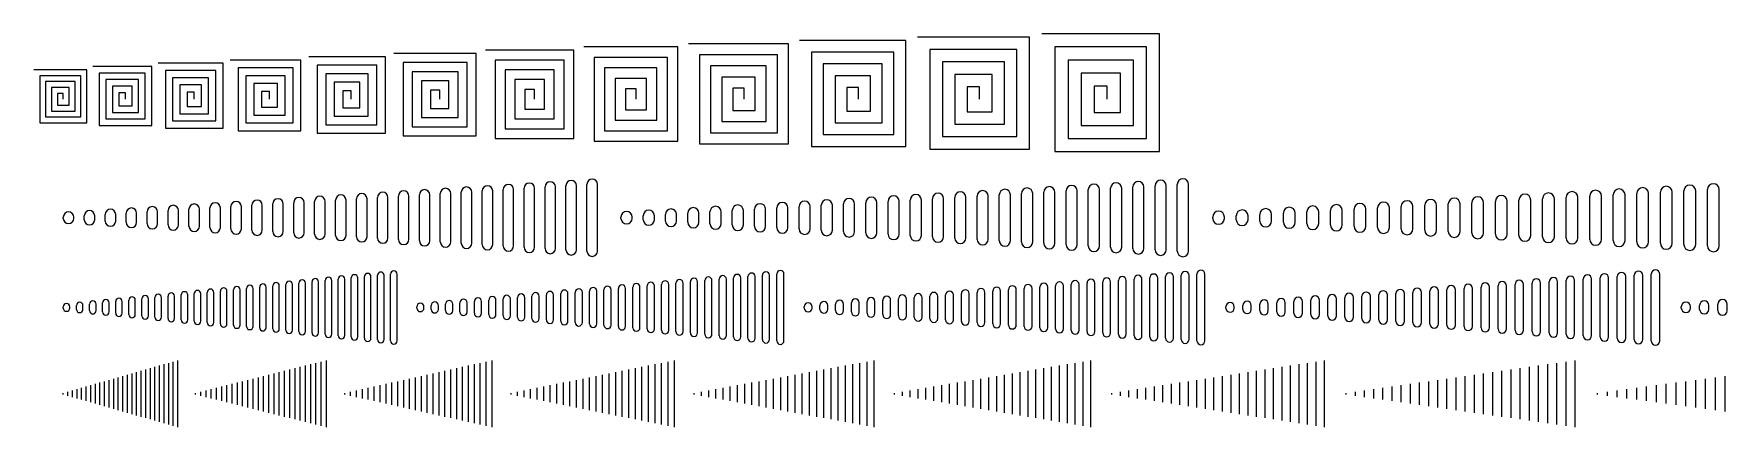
# Model space of a CAD drawing. Header units: metres. Extents: x -22 to 2577, y 0 to 300.
# Drawn here: x -22 to 1271, y 0 to 300 of the extents above; entities that cross this region are included whole.
import ezdxf

# ---------------------------------------------------------------- set-up
doc = ezdxf.new("R2010")
doc.units = ezdxf.units.M
doc.layers.add('TOP', color=1, linetype='Continuous', lineweight=0)

msp = doc.modelspace()

# ---------------------------------------------------------------- linework, layer by layer
at = {"layer": 'TOP'}
for p, q in [((738, 298), (652.5, 298)), ((738, 212.5), (738, 298)), ((837.5, 300.5), (747.5, 300.5)), ((837.5, 210.5), (837.5, 300.5)), ((315.5, 285.5), (252.5, 285.5)), ((315.5, 222.5), (315.5, 285.5)), ((390, 288), (322.5, 288)), ((390, 220.5), (390, 288)), ((469.5, 290.5), (397.5, 290.5)), ((469.5, 218.5), (469.5, 290.5)), ((554, 293), (477.5, 293)), ((554, 216.5), (554, 293)), ((643.5, 295.5), (562.5, 295.5)), ((634.5, 286.5), (571.5, 286.5)), ((571.5, 286.5), (571.5, 214.5)), ((634.5, 223.5), (634.5, 286.5)), ((643.5, 214.5), (643.5, 295.5)), ((728.5, 288.5), (662, 288.5)), ((662, 288.5), (662, 212.5)), ((728.5, 222), (728.5, 288.5)), ((827.5, 290.5), (757.5, 290.5)), ((757.5, 290.5), (757.5, 210.5)), ((827.5, 220.5), (827.5, 290.5)), ((18, 273), (-22.5, 273)), ((18, 232.5), (18, 273)), ((67.5, 275.5), (22.5, 275.5)), ((67.5, 230.5), (67.5, 275.5)), ((122, 278), (72.5, 278)), ((116.5, 272.5), (78, 272.5)), ((78, 272.5), (78, 228.5)), ((116.5, 234), (116.5, 272.5)), ((122, 228.5), (122, 278)), ((181.5, 280.5), (127.5, 280.5)), ((175.5, 274.5), (133.5, 274.5)), ((133.5, 274.5), (133.5, 226.5)), ((175.5, 232.5), (175.5, 274.5)), ((181.5, 226.5), (181.5, 280.5)), ((246, 283), (187.5, 283)), ((239.5, 276.5), (194, 276.5)), ((194, 276.5), (194, 224.5)), ((239.5, 231), (239.5, 276.5)), ((246, 224.5), (246, 283)), ((308.5, 278.5), (259.5, 278.5)), ((259.5, 278.5), (259.5, 222.5)), ((308.5, 229.5), (308.5, 278.5)), ((382.5, 280.5), (330, 280.5)), ((330, 280.5), (330, 220.5)), ((375, 273), (337.5, 273)), ((337.5, 273), (337.5, 228)), ((375, 235.5), (375, 273)), ((382.5, 228), (382.5, 280.5)), ((461.5, 282.5), (405.5, 282.5)), ((405.5, 282.5), (405.5, 218.5)), ((453.5, 274.5), (413.5, 274.5)), ((413.5, 274.5), (413.5, 226.5)), ((453.5, 234.5), (453.5, 274.5)), ((461.5, 226.5), (461.5, 282.5)), ((545.5, 284.5), (486, 284.5)), ((486, 284.5), (486, 216.5)), ((537, 276), (494.5, 276)), ((494.5, 276), (494.5, 225)), ((537, 233.5), (537, 276)), ((545.5, 225), (545.5, 284.5)), ((625.5, 277.5), (580.5, 277.5)), ((580.5, 277.5), (580.5, 223.5)), ((625.5, 232.5), (625.5, 277.5)), ((719, 279), (671.5, 279)), ((671.5, 279), (671.5, 222)), ((719, 231.5), (719, 279)), ((817.5, 280.5), (767.5, 280.5)), ((767.5, 280.5), (767.5, 220.5)), ((817.5, 230.5), (817.5, 280.5)), ((13.5, 268.5), (-18, 268.5)), ((-18, 268.5), (-18, 232.5)), ((9, 264), (-13.5, 264)), ((-13.5, 264), (-13.5, 237)), ((4.5, 259.5), (-9, 259.5)), ((-9, 259.5), (-9, 241.5)), ((4.5, 246), (4.5, 259.5)), ((9, 241.5), (9, 264)), ((13.5, 237), (13.5, 268.5)), ((62.5, 270.5), (27.5, 270.5)), ((27.5, 270.5), (27.5, 230.5)), ((57.5, 265.5), (32.5, 265.5)), ((32.5, 265.5), (32.5, 235.5)), ((52.5, 260.5), (37.5, 260.5)), ((37.5, 260.5), (37.5, 240.5)), ((52.5, 245.5), (52.5, 260.5)), ((57.5, 240.5), (57.5, 265.5)), ((62.5, 235.5), (62.5, 270.5)), ((111, 267), (83.5, 267)), ((83.5, 267), (83.5, 234)), ((105.5, 261.5), (89, 261.5)), ((89, 261.5), (89, 239.5)), ((105.5, 245), (105.5, 261.5)), ((111, 239.5), (111, 267)), ((169.5, 268.5), (139.5, 268.5)), ((139.5, 268.5), (139.5, 232.5)), ((163.5, 262.5), (145.5, 262.5)), ((145.5, 262.5), (145.5, 238.5)), ((163.5, 244.5), (163.5, 262.5)), ((169.5, 238.5), (169.5, 268.5)), ((233, 270), (200.5, 270)), ((200.5, 270), (200.5, 231)), ((226.5, 263.5), (207, 263.5)), ((207, 263.5), (207, 237.5)), ((226.5, 244), (226.5, 263.5)), ((233, 237.5), (233, 270)), ((301.5, 271.5), (266.5, 271.5)), ((266.5, 271.5), (266.5, 229.5)), ((294.5, 264.5), (273.5, 264.5)), ((273.5, 264.5), (273.5, 236.5)), ((294.5, 243.5), (294.5, 264.5)), ((301.5, 236.5), (301.5, 271.5)), ((367.5, 265.5), (345, 265.5)), ((345, 265.5), (345, 235.5)), ((367.5, 243), (367.5, 265.5)), ((445.5, 266.5), (421.5, 266.5)), ((421.5, 266.5), (421.5, 234.5)), ((445.5, 242.5), (445.5, 266.5)), ((528.5, 267.5), (503, 267.5)), ((503, 267.5), (503, 233.5)), ((520, 259), (511.5, 259)), ((511.5, 259), (511.5, 242)), ((520, 250.5), (520, 259)), ((528.5, 242), (528.5, 267.5)), ((616.5, 268.5), (589.5, 268.5)), ((589.5, 268.5), (589.5, 232.5)), ((607.5, 259.5), (598.5, 259.5)), ((598.5, 259.5), (598.5, 241.5)), ((607.5, 250.5), (607.5, 259.5)), ((616.5, 241.5), (616.5, 268.5)), ((709.5, 269.5), (681, 269.5)), ((681, 269.5), (681, 231.5)), ((700, 260), (690.5, 260)), ((690.5, 260), (690.5, 241)), ((700, 250.5), (700, 260)), ((709.5, 241), (709.5, 269.5)), ((807.5, 270.5), (777.5, 270.5)), ((777.5, 270.5), (777.5, 230.5)), ((797.5, 260.5), (787.5, 260.5)), ((787.5, 260.5), (787.5, 240.5)), ((797.5, 250.5), (797.5, 260.5)), ((807.5, 240.5), (807.5, 270.5)), ((0, 255), (-4.5, 255)), ((-4.5, 255), (-4.5, 246)), ((-4.5, 246), (4.5, 246)), ((0, 250.5), (0, 255)), ((47.5, 255.5), (42.5, 255.5)), ((42.5, 255.5), (42.5, 245.5)), ((47.5, 250.5), (47.5, 255.5)), ((100, 256), (94.5, 256)), ((94.5, 256), (94.5, 245)), ((100, 250.5), (100, 256)), ((157.5, 256.5), (151.5, 256.5)), ((151.5, 256.5), (151.5, 244.5)), ((157.5, 250.5), (157.5, 256.5)), ((220, 257), (213.5, 257)), ((213.5, 257), (213.5, 244)), ((220, 250.5), (220, 257)), ((287.5, 257.5), (280.5, 257.5)), ((280.5, 257.5), (280.5, 243.5)), ((287.5, 250.5), (287.5, 257.5)), ((360, 258), (352.5, 258)), ((352.5, 258), (352.5, 243)), ((360, 250.5), (360, 258)), ((437.5, 258.5), (429.5, 258.5)), ((429.5, 258.5), (429.5, 242.5)), ((437.5, 250.5), (437.5, 258.5)), ((-13.5, 237), (13.5, 237)), ((-9, 241.5), (9, 241.5)), ((32.5, 235.5), (62.5, 235.5)), ((37.5, 240.5), (57.5, 240.5)), ((42.5, 245.5), (52.5, 245.5)), ((83.5, 234), (116.5, 234)), ((89, 239.5), (111, 239.5)), ((94.5, 245), (105.5, 245)), ((145.5, 238.5), (169.5, 238.5)), ((151.5, 244.5), (163.5, 244.5)), ((207, 237.5), (233, 237.5)), ((213.5, 244), (226.5, 244)), ((273.5, 236.5), (301.5, 236.5)), ((280.5, 243.5), (294.5, 243.5)), ((345, 235.5), (375, 235.5)), ((352.5, 243), (367.5, 243)), ((421.5, 234.5), (453.5, 234.5)), ((429.5, 242.5), (445.5, 242.5)), ((503, 233.5), (537, 233.5)), ((511.5, 242), (528.5, 242)), ((598.5, 241.5), (616.5, 241.5)), ((690.5, 241), (709.5, 241)), ((787.5, 240.5), (807.5, 240.5)), ((-18, 232.5), (18, 232.5)), ((27.5, 230.5), (67.5, 230.5)), ((78, 228.5), (122, 228.5)), ((133.5, 226.5), (181.5, 226.5)), ((139.5, 232.5), (175.5, 232.5)), ((194, 224.5), (246, 224.5)), ((200.5, 231), (239.5, 231)), ((259.5, 222.5), (315.5, 222.5)), ((266.5, 229.5), (308.5, 229.5)), ((330, 220.5), (390, 220.5)), ((337.5, 228), (382.5, 228)), ((413.5, 226.5), (461.5, 226.5)), ((494.5, 225), (545.5, 225)), ((580.5, 223.5), (634.5, 223.5)), ((589.5, 232.5), (625.5, 232.5)), ((671.5, 222), (728.5, 222)), ((681, 231.5), (719, 231.5)), ((767.5, 220.5), (827.5, 220.5)), ((777.5, 230.5), (817.5, 230.5)), ((405.5, 218.5), (469.5, 218.5)), ((486, 216.5), (554, 216.5)), ((571.5, 214.5), (643.5, 214.5)), ((662, 212.5), (738, 212.5)), ((757.5, 210.5), (837.5, 210.5)), ((336, 138.5), (336, 181.5)), ((344, 138.5), (344, 181.5)), ((352, 137.5), (352, 182.5)), ((360, 137.5), (360, 182.5)), ((368, 136.5), (368, 183.5)), ((376, 136.5), (376, 183.5)), ((384, 135.5), (384, 184.5)), ((392, 135.5), (392, 184.5)), ((400, 134.5), (400, 185.5)), ((408, 134.5), (408, 185.5)), ((783, 138.5), (783, 181.5)), ((791.5, 138.5), (791.5, 181.5)), ((800, 137.5), (800, 182.5)), ((808.5, 137.5), (808.5, 182.5)), ((817, 136.5), (817, 183.5)), ((825.5, 136.5), (825.5, 183.5)), ((834, 135.5), (834, 184.5)), ((842.5, 135.5), (842.5, 184.5)), ((851, 134.5), (851, 185.5)), ((859.5, 134.5), (859.5, 185.5)), ((1256, 138.5), (1256, 181.5)), ((1265, 138.5), (1265, 181.5)), ((128, 151.5), (128, 168.5)), ((136, 151.5), (136, 168.5)), ((144, 150.5), (144, 169.5)), ((152, 150.5), (152, 169.5)), ((160, 149.5), (160, 170.5)), ((168, 149.5), (168, 170.5)), ((176, 148.5), (176, 171.5)), ((184, 148.5), (184, 171.5)), ((192, 147.5), (192, 172.5)), ((200, 147.5), (200, 172.5)), ((208, 146.5), (208, 173.5)), ((216, 146.5), (216, 173.5)), ((224, 145.5), (224, 174.5)), ((232, 145.5), (232, 174.5)), ((240, 144.5), (240, 175.5)), ((248, 144.5), (248, 175.5)), ((256, 143.5), (256, 176.5)), ((264, 143.5), (264, 176.5)), ((272, 142.5), (272, 177.5)), ((280, 142.5), (280, 177.5)), ((288, 141.5), (288, 178.5)), ((296, 141.5), (296, 178.5)), ((304, 140.5), (304, 179.5)), ((312, 140.5), (312, 179.5)), ((320, 139.5), (320, 180.5)), ((328, 139.5), (328, 180.5)), ((562, 151.5), (562, 168.5)), ((570.5, 151.5), (570.5, 168.5)), ((579, 150.5), (579, 169.5)), ((587.5, 150.5), (587.5, 169.5)), ((596, 149.5), (596, 170.5)), ((604.5, 149.5), (604.5, 170.5)), ((613, 148.5), (613, 171.5)), ((621.5, 148.5), (621.5, 171.5)), ((630, 147.5), (630, 172.5)), ((638.5, 147.5), (638.5, 172.5)), ((647, 146.5), (647, 173.5)), ((655.5, 146.5), (655.5, 173.5)), ((664, 145.5), (664, 174.5)), ((672.5, 145.5), (672.5, 174.5)), ((681, 144.5), (681, 175.5)), ((689.5, 144.5), (689.5, 175.5)), ((698, 143.5), (698, 176.5)), ((706.5, 143.5), (706.5, 176.5)), ((715, 142.5), (715, 177.5)), ((723.5, 142.5), (723.5, 177.5)), ((732, 141.5), (732, 178.5)), ((740.5, 141.5), (740.5, 178.5)), ((749, 140.5), (749, 179.5)), ((757.5, 140.5), (757.5, 179.5)), ((766, 139.5), (766, 180.5)), ((774.5, 139.5), (774.5, 180.5)), ((1022, 151.5), (1022, 168.5)), ((1031, 151.5), (1031, 168.5)), ((1040, 150.5), (1040, 169.5)), ((1049, 150.5), (1049, 169.5)), ((1058, 149.5), (1058, 170.5)), ((1067, 149.5), (1067, 170.5)), ((1076, 148.5), (1076, 171.5)), ((1085, 148.5), (1085, 171.5)), ((1094, 147.5), (1094, 172.5)), ((1103, 147.5), (1103, 172.5)), ((1112, 146.5), (1112, 173.5)), ((1121, 146.5), (1121, 173.5)), ((1130, 145.5), (1130, 174.5)), ((1139, 145.5), (1139, 174.5)), ((1148, 144.5), (1148, 175.5)), ((1157, 144.5), (1157, 175.5)), ((1166, 143.5), (1166, 176.5)), ((1175, 143.5), (1175, 176.5)), ((1184, 142.5), (1184, 177.5)), ((1193, 142.5), (1193, 177.5)), ((1202, 141.5), (1202, 178.5)), ((1211, 141.5), (1211, 178.5)), ((1220, 140.5), (1220, 179.5)), ((1229, 140.5), (1229, 179.5)), ((1238, 139.5), (1238, 180.5)), ((1247, 139.5), (1247, 180.5)), ((0, 159.5), (0, 160.5)), ((8, 159.5), (8, 160.5)), ((16, 158.5), (16, 161.5)), ((24, 158.5), (24, 161.5)), ((32, 157.5), (32, 162.5)), ((40, 157.5), (40, 162.5)), ((48, 156.5), (48, 163.5)), ((56, 156.5), (56, 163.5)), ((64, 155.5), (64, 164.5)), ((72, 155.5), (72, 164.5)), ((80, 154.5), (80, 165.5)), ((88, 154.5), (88, 165.5)), ((96, 153.5), (96, 166.5)), ((104, 153.5), (104, 166.5)), ((112, 152.5), (112, 167.5)), ((120, 152.5), (120, 167.5)), ((426, 159.5), (426, 160.5)), ((434.5, 159.5), (434.5, 160.5)), ((443, 158.5), (443, 161.5)), ((451.5, 158.5), (451.5, 161.5)), ((460, 157.5), (460, 162.5)), ((468.5, 157.5), (468.5, 162.5)), ((477, 156.5), (477, 163.5)), ((485.5, 156.5), (485.5, 163.5)), ((494, 155.5), (494, 164.5)), ((502.5, 155.5), (502.5, 164.5)), ((511, 154.5), (511, 165.5)), ((519.5, 154.5), (519.5, 165.5)), ((528, 153.5), (528, 166.5)), ((536.5, 153.5), (536.5, 166.5)), ((545, 152.5), (545, 167.5)), ((553.5, 152.5), (553.5, 167.5)), ((878, 159.5), (878, 160.5)), ((887, 159.5), (887, 160.5)), ((896, 158.5), (896, 161.5)), ((905, 158.5), (905, 161.5)), ((914, 157.5), (914, 162.5)), ((923, 157.5), (923, 162.5)), ((932, 156.5), (932, 163.5)), ((941, 156.5), (941, 163.5)), ((950, 155.5), (950, 164.5)), ((959, 155.5), (959, 164.5)), ((968, 154.5), (968, 165.5)), ((977, 154.5), (977, 165.5)), ((986, 153.5), (986, 166.5)), ((995, 153.5), (995, 166.5)), ((1004, 152.5), (1004, 167.5)), ((1013, 152.5), (1013, 167.5)), ((250, 66), (250, 117)), ((255, 66), (255, 117)), ((545, 66), (545, 117)), ((550.5, 66), (550.5, 117)), ((866, 66), (866, 117)), ((872, 66), (872, 117)), ((1213, 66), (1213, 117)), ((1219.5, 66), (1219.5, 117)), ((120, 79), (120, 104)), ((125, 79), (125, 104)), ((130, 78), (130, 105)), ((135, 78), (135, 105)), ((140, 77), (140, 106)), ((145, 77), (145, 106)), ((150, 76), (150, 107)), ((155, 76), (155, 107)), ((160, 75), (160, 108)), ((165, 75), (165, 108)), ((170, 74), (170, 109)), ((175, 74), (175, 109)), ((180, 73), (180, 110)), ((185, 73), (185, 110)), ((190, 72), (190, 111)), ((195, 72), (195, 111)), ((200, 71), (200, 112)), ((205, 71), (205, 112)), ((210, 70), (210, 113)), ((215, 70), (215, 113)), ((220, 69), (220, 114)), ((225, 69), (225, 114)), ((230, 68), (230, 115)), ((235, 68), (235, 115)), ((240, 67), (240, 116)), ((245, 67), (245, 116)), ((402, 79), (402, 104)), ((407.5, 79), (407.5, 104)), ((413, 78), (413, 105)), ((418.5, 78), (418.5, 105)), ((424, 77), (424, 106)), ((429.5, 77), (429.5, 106)), ((435, 76), (435, 107)), ((440.5, 76), (440.5, 107)), ((446, 75), (446, 108)), ((451.5, 75), (451.5, 108)), ((457, 74), (457, 109)), ((462.5, 74), (462.5, 109)), ((468, 73), (468, 110)), ((473.5, 73), (473.5, 110)), ((479, 72), (479, 111)), ((484.5, 72), (484.5, 111)), ((490, 71), (490, 112)), ((495.5, 71), (495.5, 112)), ((501, 70), (501, 113)), ((506.5, 70), (506.5, 113)), ((512, 69), (512, 114)), ((517.5, 69), (517.5, 114)), ((523, 68), (523, 115)), ((528.5, 68), (528.5, 115)), ((534, 67), (534, 116)), ((539.5, 67), (539.5, 116)), ((710, 79), (710, 104)), ((716, 79), (716, 104)), ((722, 78), (722, 105)), ((728, 78), (728, 105)), ((734, 77), (734, 106)), ((740, 77), (740, 106)), ((746, 76), (746, 107)), ((752, 76), (752, 107)), ((758, 75), (758, 108)), ((764, 75), (764, 108)), ((770, 74), (770, 109)), ((776, 74), (776, 109)), ((782, 73), (782, 110)), ((788, 73), (788, 110)), ((794, 72), (794, 111)), ((800, 72), (800, 111)), ((806, 71), (806, 112)), ((812, 71), (812, 112)), ((818, 70), (818, 113)), ((824, 70), (824, 113)), ((830, 69), (830, 114)), ((836, 69), (836, 114)), ((842, 68), (842, 115)), ((848, 68), (848, 115)), ((854, 67), (854, 116)), ((860, 67), (860, 116)), ((1044, 79), (1044, 104)), ((1050.5, 79), (1050.5, 104)), ((1057, 78), (1057, 105)), ((1063.5, 78), (1063.5, 105)), ((1070, 77), (1070, 106)), ((1076.5, 77), (1076.5, 106)), ((1083, 76), (1083, 107)), ((1089.5, 76), (1089.5, 107)), ((1096, 75), (1096, 108)), ((1102.5, 75), (1102.5, 108)), ((1109, 74), (1109, 109)), ((1115.5, 74), (1115.5, 109)), ((1122, 73), (1122, 110)), ((1128.5, 73), (1128.5, 110)), ((1135, 72), (1135, 111)), ((1141.5, 72), (1141.5, 111)), ((1148, 71), (1148, 112)), ((1154.5, 71), (1154.5, 112)), ((1161, 70), (1161, 113)), ((1167.5, 70), (1167.5, 113)), ((1174, 69), (1174, 114)), ((1180.5, 69), (1180.5, 114)), ((1187, 68), (1187, 115)), ((1193.5, 68), (1193.5, 115)), ((1200, 67), (1200, 116)), ((1206.5, 67), (1206.5, 116)), ((0, 91), (0, 92)), ((5, 91), (5, 92)), ((10, 90), (10, 93)), ((15, 90), (15, 93)), ((20, 89), (20, 94)), ((25, 89), (25, 94)), ((30, 88), (30, 95)), ((35, 88), (35, 95)), ((40, 87), (40, 96)), ((45, 87), (45, 96)), ((50, 86), (50, 97)), ((55, 86), (55, 97)), ((60, 85), (60, 98)), ((65, 85), (65, 98)), ((70, 84), (70, 99)), ((75, 84), (75, 99)), ((80, 83), (80, 100)), ((85, 83), (85, 100)), ((90, 82), (90, 101)), ((95, 82), (95, 101)), ((100, 81), (100, 102)), ((105, 81), (105, 102)), ((110, 80), (110, 103)), ((115, 80), (115, 103)), ((270, 91), (270, 92)), ((275.5, 91), (275.5, 92)), ((281, 90), (281, 93)), ((286.5, 90), (286.5, 93)), ((292, 89), (292, 94)), ((297.5, 89), (297.5, 94)), ((303, 88), (303, 95)), ((308.5, 88), (308.5, 95)), ((314, 87), (314, 96)), ((319.5, 87), (319.5, 96)), ((325, 86), (325, 97)), ((330.5, 86), (330.5, 97)), ((336, 85), (336, 98)), ((341.5, 85), (341.5, 98)), ((347, 84), (347, 99)), ((352.5, 84), (352.5, 99)), ((358, 83), (358, 100)), ((363.5, 83), (363.5, 100)), ((369, 82), (369, 101)), ((374.5, 82), (374.5, 101)), ((380, 81), (380, 102)), ((385.5, 81), (385.5, 102)), ((391, 80), (391, 103)), ((396.5, 80), (396.5, 103)), ((566, 91), (566, 92)), ((572, 91), (572, 92)), ((578, 90), (578, 93)), ((584, 90), (584, 93)), ((590, 89), (590, 94)), ((596, 89), (596, 94)), ((602, 88), (602, 95)), ((608, 88), (608, 95)), ((614, 87), (614, 96)), ((620, 87), (620, 96)), ((626, 86), (626, 97)), ((632, 86), (632, 97)), ((638, 85), (638, 98)), ((644, 85), (644, 98)), ((650, 84), (650, 99)), ((656, 84), (656, 99)), ((662, 83), (662, 100)), ((668, 83), (668, 100)), ((674, 82), (674, 101)), ((680, 82), (680, 101)), ((686, 81), (686, 102)), ((692, 81), (692, 102)), ((698, 80), (698, 103)), ((704, 80), (704, 103)), ((888, 91), (888, 92)), ((894.5, 91), (894.5, 92)), ((901, 90), (901, 93)), ((907.5, 90), (907.5, 93)), ((914, 89), (914, 94)), ((920.5, 89), (920.5, 94)), ((927, 88), (927, 95)), ((933.5, 88), (933.5, 95)), ((940, 87), (940, 96)), ((946.5, 87), (946.5, 96)), ((953, 86), (953, 97)), ((959.5, 86), (959.5, 97)), ((966, 85), (966, 98)), ((972.5, 85), (972.5, 98)), ((979, 84), (979, 99)), ((985.5, 84), (985.5, 99)), ((992, 83), (992, 100)), ((998.5, 83), (998.5, 100)), ((1005, 82), (1005, 101)), ((1011.5, 82), (1011.5, 101)), ((1018, 81), (1018, 102)), ((1024.5, 81), (1024.5, 102)), ((1031, 80), (1031, 103)), ((1037.5, 80), (1037.5, 103)), ((1236, 91), (1236, 92)), ((1243, 91), (1243, 92)), ((1250, 90), (1250, 93)), ((1257, 90), (1257, 93)), ((1264, 89), (1264, 94)), ((1271, 89), (1271, 94)), ((45.5, 12), (45.5, 39)), ((49, 11), (49, 40)), ((52.5, 10), (52.5, 41)), ((56, 9), (56, 42)), ((59.5, 8), (59.5, 43)), ((63, 7), (63, 44)), ((66.5, 6), (66.5, 45)), ((70, 5), (70, 46)), ((73.5, 4), (73.5, 47)), ((77, 3), (77, 48)), ((80.5, 2), (80.5, 49)), ((84, 1), (84, 50)), ((87.5, 0), (87.5, 51)), ((153, 12), (153, 39)), ((157, 11), (157, 40)), ((161, 10), (161, 41)), ((165, 9), (165, 42)), ((169, 8), (169, 43)), ((173, 7), (173, 44)), ((177, 6), (177, 45)), ((181, 5), (181, 46)), ((185, 4), (185, 47)), ((189, 3), (189, 48)), ((193, 2), (193, 49)), ((197, 1), (197, 50)), ((201, 0), (201, 51)), ((273.5, 12), (273.5, 39)), ((278, 11), (278, 40)), ((282.5, 10), (282.5, 41)), ((287, 9), (287, 42)), ((291.5, 8), (291.5, 43)), ((296, 7), (296, 44)), ((300.5, 6), (300.5, 45)), ((305, 5), (305, 46)), ((309.5, 4), (309.5, 47)), ((314, 3), (314, 48)), ((318.5, 2), (318.5, 49)), ((323, 1), (323, 50)), ((327.5, 0), (327.5, 51)), ((407, 12), (407, 39)), ((412, 11), (412, 40)), ((417, 10), (417, 41)), ((422, 9), (422, 42)), ((427, 8), (427, 43)), ((432, 7), (432, 44)), ((437, 6), (437, 45)), ((442, 5), (442, 46)), ((447, 4), (447, 47)), ((452, 3), (452, 48)), ((457, 2), (457, 49)), ((462, 1), (462, 50)), ((467, 0), (467, 51)), ((553.5, 12), (553.5, 39)), ((559, 11), (559, 40)), ((564.5, 10), (564.5, 41)), ((570, 9), (570, 42)), ((575.5, 8), (575.5, 43)), ((581, 7), (581, 44)), ((586.5, 6), (586.5, 45)), ((592, 5), (592, 46)), ((597.5, 4), (597.5, 47)), ((603, 3), (603, 48)), ((608.5, 2), (608.5, 49)), ((614, 1), (614, 50)), ((619.5, 0), (619.5, 51)), ((713, 12), (713, 39)), ((719, 11), (719, 40)), ((725, 10), (725, 41)), ((731, 9), (731, 42)), ((737, 8), (737, 43)), ((743, 7), (743, 44)), ((749, 6), (749, 45)), ((755, 5), (755, 46)), ((761, 4), (761, 47)), ((767, 3), (767, 48)), ((773, 2), (773, 49)), ((779, 1), (779, 50)), ((785, 0), (785, 51)), ((885.5, 12), (885.5, 39)), ((892, 11), (892, 40)), ((898.5, 10), (898.5, 41)), ((905, 9), (905, 42)), ((911.5, 8), (911.5, 43)), ((918, 7), (918, 44)), ((924.5, 6), (924.5, 45)), ((931, 5), (931, 46)), ((937.5, 4), (937.5, 47)), ((944, 3), (944, 48)), ((950.5, 2), (950.5, 49)), ((957, 1), (957, 50)), ((963.5, 0), (963.5, 51)), ((1071, 12), (1071, 39)), ((1078, 11), (1078, 40)), ((1085, 10), (1085, 41)), ((1092, 9), (1092, 42)), ((1099, 8), (1099, 43)), ((1106, 7), (1106, 44)), ((1113, 6), (1113, 45)), ((1120, 5), (1120, 46)), ((1127, 4), (1127, 47)), ((1134, 3), (1134, 48)), ((1141, 2), (1141, 49)), ((1148, 1), (1148, 50)), ((1155, 0), (1155, 51)), ((1269.5, 12), (1269.5, 39)), ((0, 25), (0, 26)), ((3.5, 24), (3.5, 27)), ((7, 23), (7, 28)), ((10.5, 22), (10.5, 29)), ((14, 21), (14, 30)), ((17.5, 20), (17.5, 31)), ((21, 19), (21, 32)), ((24.5, 18), (24.5, 33)), ((28, 17), (28, 34)), ((31.5, 16), (31.5, 35)), ((35, 15), (35, 36)), ((38.5, 14), (38.5, 37)), ((42, 13), (42, 38)), ((101, 25), (101, 26)), ((105, 24), (105, 27)), ((109, 23), (109, 28)), ((113, 22), (113, 29)), ((117, 21), (117, 30)), ((121, 20), (121, 31)), ((125, 19), (125, 32)), ((129, 18), (129, 33)), ((133, 17), (133, 34)), ((137, 16), (137, 35)), ((141, 15), (141, 36)), ((145, 14), (145, 37)), ((149, 13), (149, 38)), ((215, 25), (215, 26)), ((219.5, 24), (219.5, 27)), ((224, 23), (224, 28)), ((228.5, 22), (228.5, 29)), ((233, 21), (233, 30)), ((237.5, 20), (237.5, 31)), ((242, 19), (242, 32)), ((246.5, 18), (246.5, 33)), ((251, 17), (251, 34)), ((255.5, 16), (255.5, 35)), ((260, 15), (260, 36)), ((264.5, 14), (264.5, 37)), ((269, 13), (269, 38)), ((342, 25), (342, 26)), ((347, 24), (347, 27)), ((352, 23), (352, 28)), ((357, 22), (357, 29)), ((362, 21), (362, 30)), ((367, 20), (367, 31)), ((372, 19), (372, 32)), ((377, 18), (377, 33)), ((382, 17), (382, 34)), ((387, 16), (387, 35)), ((392, 15), (392, 36)), ((397, 14), (397, 37)), ((402, 13), (402, 38)), ((482, 25), (482, 26)), ((487.5, 24), (487.5, 27)), ((493, 23), (493, 28)), ((498.5, 22), (498.5, 29)), ((504, 21), (504, 30)), ((509.5, 20), (509.5, 31)), ((515, 19), (515, 32)), ((520.5, 18), (520.5, 33)), ((526, 17), (526, 34)), ((531.5, 16), (531.5, 35)), ((537, 15), (537, 36)), ((542.5, 14), (542.5, 37)), ((548, 13), (548, 38)), ((635, 25), (635, 26)), ((641, 24), (641, 27)), ((647, 23), (647, 28)), ((653, 22), (653, 29)), ((659, 21), (659, 30)), ((665, 20), (665, 31)), ((671, 19), (671, 32)), ((677, 18), (677, 33)), ((683, 17), (683, 34)), ((689, 16), (689, 35)), ((695, 15), (695, 36)), ((701, 14), (701, 37)), ((707, 13), (707, 38)), ((801, 25), (801, 26)), ((807.5, 24), (807.5, 27)), ((814, 23), (814, 28)), ((820.5, 22), (820.5, 29)), ((827, 21), (827, 30)), ((833.5, 20), (833.5, 31)), ((840, 19), (840, 32)), ((846.5, 18), (846.5, 33)), ((853, 17), (853, 34)), ((859.5, 16), (859.5, 35)), ((866, 15), (866, 36)), ((872.5, 14), (872.5, 37)), ((879, 13), (879, 38)), ((980, 25), (980, 26)), ((987, 24), (987, 27)), ((994, 23), (994, 28)), ((1001, 22), (1001, 29)), ((1008, 21), (1008, 30)), ((1015, 20), (1015, 31)), ((1022, 19), (1022, 32)), ((1029, 18), (1029, 33)), ((1036, 17), (1036, 34)), ((1043, 16), (1043, 35)), ((1050, 15), (1050, 36)), ((1057, 14), (1057, 37)), ((1064, 13), (1064, 38)), ((1172, 25), (1172, 26)), ((1179.5, 24), (1179.5, 27)), ((1187, 23), (1187, 28)), ((1194.5, 22), (1194.5, 29)), ((1202, 21), (1202, 30)), ((1209.5, 20), (1209.5, 31)), ((1217, 19), (1217, 32)), ((1224.5, 18), (1224.5, 33)), ((1232, 17), (1232, 34)), ((1239.5, 16), (1239.5, 35)), ((1247, 15), (1247, 36)), ((1254.5, 14), (1254.5, 37)), ((1262, 13), (1262, 38))]:
    msp.add_line(p, q, dxfattribs=at)
for centre, radius, start, end in [((276, 177.5), 4, 0, 180), ((292, 178.5), 4, 0, 180), ((308, 179.5), 4, 0, 180), ((324, 180.5), 4, 0, 180), ((340, 181.5), 4, 0, 180), ((356, 182.5), 4, 0, 180), ((372, 183.5), 4, 0, 180), ((388, 184.5), 4, 0, 180), ((404, 185.5), 4, 0, 180), ((719.25, 177.5), 4.25, 0, 180), ((736.25, 178.5), 4.25, 0, 180), ((753.25, 179.5), 4.25, 0, 180), ((770.25, 180.5), 4.25, 0, 180), ((787.25, 181.5), 4.25, 0, 180), ((804.25, 182.5), 4.25, 0, 180), ((821.25, 183.5), 4.25, 0, 180), ((838.25, 184.5), 4.25, 0, 180), ((855.25, 185.5), 4.25, 0, 180), ((1188.5, 177.5), 4.5, 0, 180), ((1206.5, 178.5), 4.5, 0, 180), ((1224.5, 179.5), 4.5, 0, 180), ((1242.5, 180.5), 4.5, 0, 180), ((1260.5, 181.5), 4.5, 0, 180), ((68, 164.5), 4, 0, 180), ((84, 165.5), 4, 0, 180), ((100, 166.5), 4, 0, 180), ((116, 167.5), 4, 0, 180), ((132, 168.5), 4, 0, 180), ((148, 169.5), 4, 0, 180), ((164, 170.5), 4, 0, 180), ((180, 171.5), 4, 0, 180), ((196, 172.5), 4, 0, 180), ((212, 173.5), 4, 0, 180), ((228, 174.5), 4, 0, 180), ((244, 175.5), 4, 0, 180), ((260, 176.5), 4, 0, 180), ((498.25, 164.5), 4.25, 0, 180), ((515.25, 165.5), 4.25, 0, 180), ((532.25, 166.5), 4.25, 0, 180), ((549.25, 167.5), 4.25, 0, 180), ((566.25, 168.5), 4.25, 0, 180), ((583.25, 169.5), 4.25, 0, 180), ((600.25, 170.5), 4.25, 0, 180), ((617.25, 171.5), 4.25, 0, 180), ((634.25, 172.5), 4.25, 0, 180), ((651.25, 173.5), 4.25, 0, 180), ((668.25, 174.5), 4.25, 0, 180), ((685.25, 175.5), 4.25, 0, 180), ((702.25, 176.5), 4.25, 0, 180), ((954.5, 164.5), 4.5, 0, 180), ((972.5, 165.5), 4.5, 0, 180), ((990.5, 166.5), 4.5, 0, 180), ((1008.5, 167.5), 4.5, 0, 180), ((1026.5, 168.5), 4.5, 0, 180), ((1044.5, 169.5), 4.5, 0, 180), ((1062.5, 170.5), 4.5, 0, 180), ((1080.5, 171.5), 4.5, 0, 180), ((1098.5, 172.5), 4.5, 0, 180), ((1116.5, 173.5), 4.5, 0, 180), ((1134.5, 174.5), 4.5, 0, 180), ((1152.5, 175.5), 4.5, 0, 180), ((1170.5, 176.5), 4.5, 0, 180), ((4, 160.5), 4, 0, 180), ((4, 159.5), 4, -180, 0), ((20, 161.5), 4, 0, 180), ((20, 158.5), 4, -180, 0), ((36, 162.5), 4, 0, 180), ((36, 157.5), 4, -180, 0), ((52, 163.5), 4, 0, 180), ((52, 156.5), 4, -180, 0), ((68, 155.5), 4, -180, 0), ((430.25, 160.5), 4.25, 0, 180), ((430.25, 159.5), 4.25, -180, 0), ((447.25, 161.5), 4.25, 0, 180), ((447.25, 158.5), 4.25, -180, 0), ((464.25, 162.5), 4.25, 0, 180), ((464.25, 157.5), 4.25, -180, 0), ((481.25, 163.5), 4.25, 0, 180), ((481.25, 156.5), 4.25, -180, 0), ((498.25, 155.5), 4.25, -180, 0), ((882.5, 160.5), 4.5, 0, 180), ((882.5, 159.5), 4.5, -180, 0), ((900.5, 161.5), 4.5, 0, 180), ((900.5, 158.5), 4.5, -180, 0), ((918.5, 162.5), 4.5, 0, 180), ((918.5, 157.5), 4.5, -180, 0), ((936.5, 163.5), 4.5, 0, 180), ((936.5, 156.5), 4.5, -180, 0), ((954.5, 155.5), 4.5, -180, 0), ((84, 154.5), 4, -180, 0), ((100, 153.5), 4, -180, 0), ((116, 152.5), 4, -180, 0), ((132, 151.5), 4, -180, 0), ((148, 150.5), 4, -180, 0), ((164, 149.5), 4, -180, 0), ((180, 148.5), 4, -180, 0), ((196, 147.5), 4, -180, 0), ((212, 146.5), 4, -180, 0), ((228, 145.5), 4, -180, 0), ((244, 144.5), 4, -180, 0), ((260, 143.5), 4, -180, 0), ((276, 142.5), 4, -180, 0), ((515.25, 154.5), 4.25, -180, 0), ((532.25, 153.5), 4.25, -180, 0), ((549.25, 152.5), 4.25, -180, 0), ((566.25, 151.5), 4.25, -180, 0), ((583.25, 150.5), 4.25, -180, 0), ((600.25, 149.5), 4.25, -180, 0), ((617.25, 148.5), 4.25, -180, 0), ((634.25, 147.5), 4.25, -180, 0), ((651.25, 146.5), 4.25, -180, 0), ((668.25, 145.5), 4.25, -180, 0), ((685.25, 144.5), 4.25, -180, 0), ((702.25, 143.5), 4.25, -180, 0), ((719.25, 142.5), 4.25, -180, 0), ((972.5, 154.5), 4.5, -180, 0), ((990.5, 153.5), 4.5, -180, 0), ((1008.5, 152.5), 4.5, -180, 0), ((1026.5, 151.5), 4.5, -180, 0), ((1044.5, 150.5), 4.5, -180, 0), ((1062.5, 149.5), 4.5, -180, 0), ((1080.5, 148.5), 4.5, -180, 0), ((1098.5, 147.5), 4.5, -180, 0), ((1116.5, 146.5), 4.5, -180, 0), ((1134.5, 145.5), 4.5, -180, 0), ((1152.5, 144.5), 4.5, -180, 0), ((1170.5, 143.5), 4.5, -180, 0), ((1188.5, 142.5), 4.5, -180, 0), ((292, 141.5), 4, -180, 0), ((308, 140.5), 4, -180, 0), ((324, 139.5), 4, -180, 0), ((340, 138.5), 4, -180, 0), ((356, 137.5), 4, -180, 0), ((372, 136.5), 4, -180, 0), ((388, 135.5), 4, -180, 0), ((404, 134.5), 4, -180, 0), ((736.25, 141.5), 4.25, -180, 0), ((753.25, 140.5), 4.25, -180, 0), ((770.25, 139.5), 4.25, -180, 0), ((787.25, 138.5), 4.25, -180, 0), ((804.25, 137.5), 4.25, -180, 0), ((821.25, 136.5), 4.25, -180, 0), ((838.25, 135.5), 4.25, -180, 0), ((855.25, 134.5), 4.25, -180, 0), ((1206.5, 141.5), 4.5, -180, 0), ((1224.5, 140.5), 4.5, -180, 0), ((1242.5, 139.5), 4.5, -180, 0), ((1260.5, 138.5), 4.5, -180, 0), ((222.5, 114), 2.5, 0, 180), ((232.5, 115), 2.5, 0, 180), ((242.5, 116), 2.5, 0, 180), ((252.5, 117), 2.5, 0, 180), ((514.75, 114), 2.75, 0, 180), ((525.75, 115), 2.75, 0, 180), ((536.75, 116), 2.75, 0, 180), ((547.75, 117), 2.75, 0, 180), ((833, 114), 3, 0, 180), ((845, 115), 3, 0, 180), ((857, 116), 3, 0, 180), ((869, 117), 3, 0, 180), ((1177.25, 114), 3.25, 0, 180), ((1190.25, 115), 3.25, 0, 180), ((1203.25, 116), 3.25, 0, 180), ((1216.25, 117), 3.25, 0, 180), ((92.5, 101), 2.5, 0, 180), ((102.5, 102), 2.5, 0, 180), ((112.5, 103), 2.5, 0, 180), ((122.5, 104), 2.5, 0, 180), ((132.5, 105), 2.5, 0, 180), ((142.5, 106), 2.5, 0, 180), ((152.5, 107), 2.5, 0, 180), ((162.5, 108), 2.5, 0, 180), ((172.5, 109), 2.5, 0, 180), ((182.5, 110), 2.5, 0, 180), ((192.5, 111), 2.5, 0, 180), ((202.5, 112), 2.5, 0, 180), ((212.5, 113), 2.5, 0, 180), ((371.75, 101), 2.75, 0, 180), ((382.75, 102), 2.75, 0, 180), ((393.75, 103), 2.75, 0, 180), ((404.75, 104), 2.75, 0, 180), ((415.75, 105), 2.75, 0, 180), ((426.75, 106), 2.75, 0, 180), ((437.75, 107), 2.75, 0, 180), ((448.75, 108), 2.75, 0, 180), ((459.75, 109), 2.75, 0, 180), ((470.75, 110), 2.75, 0, 180), ((481.75, 111), 2.75, 0, 180), ((492.75, 112), 2.75, 0, 180), ((503.75, 113), 2.75, 0, 180), ((677, 101), 3, 0, 180), ((689, 102), 3, 0, 180), ((701, 103), 3, 0, 180), ((713, 104), 3, 0, 180), ((725, 105), 3, 0, 180), ((737, 106), 3, 0, 180), ((749, 107), 3, 0, 180), ((761, 108), 3, 0, 180), ((773, 109), 3, 0, 180), ((785, 110), 3, 0, 180), ((797, 111), 3, 0, 180), ((809, 112), 3, 0, 180), ((821, 113), 3, 0, 180), ((1008.25, 101), 3.25, 0, 180), ((1021.25, 102), 3.25, 0, 180), ((1034.25, 103), 3.25, 0, 180), ((1047.25, 104), 3.25, 0, 180), ((1060.25, 105), 3.25, 0, 180), ((1073.25, 106), 3.25, 0, 180), ((1086.25, 107), 3.25, 0, 180), ((1099.25, 108), 3.25, 0, 180), ((1112.25, 109), 3.25, 0, 180), ((1125.25, 110), 3.25, 0, 180), ((1138.25, 111), 3.25, 0, 180), ((1151.25, 112), 3.25, 0, 180), ((1164.25, 113), 3.25, 0, 180), ((2.5, 92), 2.5, 0, 180), ((2.5, 91), 2.5, -180, 0), ((12.5, 93), 2.5, 0, 180), ((22.5, 94), 2.5, 0, 180), ((32.5, 95), 2.5, 0, 180), ((42.5, 96), 2.5, 0, 180), ((52.5, 97), 2.5, 0, 180), ((62.5, 98), 2.5, 0, 180), ((72.5, 99), 2.5, 0, 180), ((82.5, 100), 2.5, 0, 180), ((272.75, 92), 2.75, 0, 180), ((272.75, 91), 2.75, -180, 0), ((283.75, 93), 2.75, 0, 180), ((294.75, 94), 2.75, 0, 180), ((305.75, 95), 2.75, 0, 180), ((316.75, 96), 2.75, 0, 180), ((327.75, 97), 2.75, 0, 180), ((338.75, 98), 2.75, 0, 180), ((349.75, 99), 2.75, 0, 180), ((360.75, 100), 2.75, 0, 180), ((569, 92), 3, 0, 180), ((569, 91), 3, -180, 0), ((581, 93), 3, 0, 180), ((593, 94), 3, 0, 180), ((605, 95), 3, 0, 180), ((617, 96), 3, 0, 180), ((629, 97), 3, 0, 180), ((641, 98), 3, 0, 180), ((653, 99), 3, 0, 180), ((665, 100), 3, 0, 180), ((891.25, 92), 3.25, 0, 180), ((891.25, 91), 3.25, -180, 0), ((904.25, 93), 3.25, 0, 180), ((917.25, 94), 3.25, 0, 180), ((930.25, 95), 3.25, 0, 180), ((943.25, 96), 3.25, 0, 180), ((956.25, 97), 3.25, 0, 180), ((969.25, 98), 3.25, 0, 180), ((982.25, 99), 3.25, 0, 180), ((995.25, 100), 3.25, 0, 180), ((1239.5, 92), 3.5, 0, 180), ((1239.5, 91), 3.5, -180, 0), ((1253.5, 93), 3.5, 0, 180), ((1267.5, 94), 3.5, 0, 180), ((12.5, 90), 2.5, -180, 0), ((22.5, 89), 2.5, -180, 0), ((32.5, 88), 2.5, -180, 0), ((42.5, 87), 2.5, -180, 0), ((52.5, 86), 2.5, -180, 0), ((62.5, 85), 2.5, -180, 0), ((72.5, 84), 2.5, -180, 0), ((82.5, 83), 2.5, -180, 0), ((92.5, 82), 2.5, -180, 0), ((102.5, 81), 2.5, -180, 0), ((112.5, 80), 2.5, -180, 0), ((122.5, 79), 2.5, -180, 0), ((132.5, 78), 2.5, -180, 0), ((283.75, 90), 2.75, -180, 0), ((294.75, 89), 2.75, -180, 0), ((305.75, 88), 2.75, -180, 0), ((316.75, 87), 2.75, -180, 0), ((327.75, 86), 2.75, -180, 0), ((338.75, 85), 2.75, -180, 0), ((349.75, 84), 2.75, -180, 0), ((360.75, 83), 2.75, -180, 0), ((371.75, 82), 2.75, -180, 0), ((382.75, 81), 2.75, -180, 0), ((393.75, 80), 2.75, -180, 0), ((404.75, 79), 2.75, -180, 0), ((415.75, 78), 2.75, -180, 0), ((581, 90), 3, -180, 0), ((593, 89), 3, -180, 0), ((605, 88), 3, -180, 0), ((617, 87), 3, -180, 0), ((629, 86), 3, -180, 0), ((641, 85), 3, -180, 0), ((653, 84), 3, -180, 0), ((665, 83), 3, -180, 0), ((677, 82), 3, -180, 0), ((689, 81), 3, -180, 0), ((701, 80), 3, -180, 0), ((713, 79), 3, -180, 0), ((725, 78), 3, -180, 0), ((904.25, 90), 3.25, -180, 0), ((917.25, 89), 3.25, -180, 0), ((930.25, 88), 3.25, -180, 0), ((943.25, 87), 3.25, -180, 0), ((956.25, 86), 3.25, -180, 0), ((969.25, 85), 3.25, -180, 0), ((982.25, 84), 3.25, -180, 0), ((995.25, 83), 3.25, -180, 0), ((1008.25, 82), 3.25, -180, 0), ((1021.25, 81), 3.25, -180, 0), ((1034.25, 80), 3.25, -180, 0), ((1047.25, 79), 3.25, -180, 0), ((1060.25, 78), 3.25, -180, 0), ((1253.5, 90), 3.5, -180, 0), ((1267.5, 89), 3.5, -180, 0), ((142.5, 77), 2.5, -180, 0), ((152.5, 76), 2.5, -180, 0), ((162.5, 75), 2.5, -180, 0), ((172.5, 74), 2.5, -180, 0), ((182.5, 73), 2.5, -180, 0), ((192.5, 72), 2.5, -180, 0), ((202.5, 71), 2.5, -180, 0), ((212.5, 70), 2.5, -180, 0), ((222.5, 69), 2.5, -180, 0), ((232.5, 68), 2.5, -180, 0), ((242.5, 67), 2.5, -180, 0), ((252.5, 66), 2.5, -180, 0), ((426.75, 77), 2.75, -180, 0), ((437.75, 76), 2.75, -180, 0), ((448.75, 75), 2.75, -180, 0), ((459.75, 74), 2.75, -180, 0), ((470.75, 73), 2.75, -180, 0), ((481.75, 72), 2.75, -180, 0), ((492.75, 71), 2.75, -180, 0), ((503.75, 70), 2.75, -180, 0), ((514.75, 69), 2.75, -180, 0), ((525.75, 68), 2.75, -180, 0), ((536.75, 67), 2.75, -180, 0), ((547.75, 66), 2.75, -180, 0), ((737, 77), 3, -180, 0), ((749, 76), 3, -180, 0), ((761, 75), 3, -180, 0), ((773, 74), 3, -180, 0), ((785, 73), 3, -180, 0), ((797, 72), 3, -180, 0), ((809, 71), 3, -180, 0), ((821, 70), 3, -180, 0), ((833, 69), 3, -180, 0), ((845, 68), 3, -180, 0), ((857, 67), 3, -180, 0), ((869, 66), 3, -180, 0), ((1073.25, 77), 3.25, -180, 0), ((1086.25, 76), 3.25, -180, 0), ((1099.25, 75), 3.25, -180, 0), ((1112.25, 74), 3.25, -180, 0), ((1125.25, 73), 3.25, -180, 0), ((1138.25, 72), 3.25, -180, 0), ((1151.25, 71), 3.25, -180, 0), ((1164.25, 70), 3.25, -180, 0), ((1177.25, 69), 3.25, -180, 0), ((1190.25, 68), 3.25, -180, 0), ((1203.25, 67), 3.25, -180, 0), ((1216.25, 66), 3.25, -180, 0)]:
    msp.add_arc(centre, radius, start, end, dxfattribs=at)

doc.saveas('drawing.dxf')
